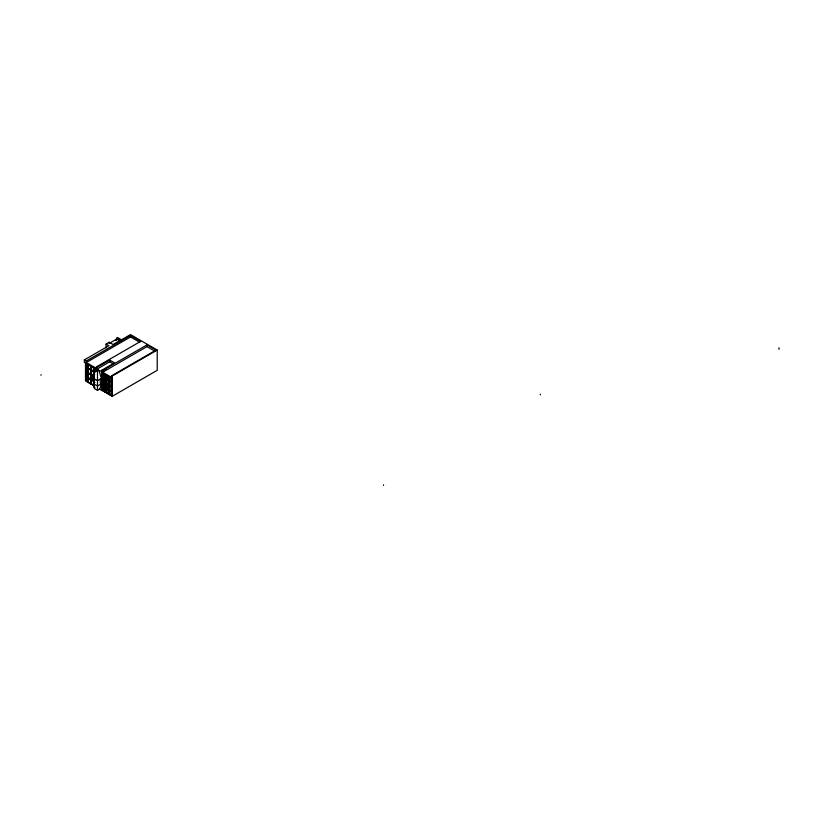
<?xml version="1.0" encoding="UTF-8"?>
<svg xmlns="http://www.w3.org/2000/svg" width="820" height="820" viewBox="0 0 820 820"><rect width="100%" height="100%" fill="white"/><g stroke="black" fill="none" stroke-linecap="round" stroke-linejoin="round"><path stroke-width="1.23" d="M106.057 347.864L106.057 344.062L109.162 342.268L113.006 344.492L120.704 340.054L120.704 341.212M116.85 339.562L115.374 340.423L116.85 339.562L117.434 337.491L121.442 339.808L130.482 334.601L157.225 350.037L157.225 370.312L112.258 396.275L101.998 390.361L99.374 389.264L97.488 390.361L94.905 388.875A9.819 5.668 -60 0 1 93.644 383.791A7.195 4.151 -60 0 0 92.814 377.969A28.126 16.246 -60 0 0 94.495 372.526A3.393 1.958 -60 0 1 96.78 369.256L109.695 361.784L109.695 360.052L114.544 362.85L101.998 370.086L101.998 390.361M93.982 385.728L85.505 380.839L85.505 362.963L84.337 362.286L84.337 359.888L108.896 345.702L106.057 344.062M84.337 359.888L86.254 360.995L130.554 335.421L140.753 341.304L96.452 366.878L96.452 368.426L86.254 362.542L130.554 336.958L139.728 342.258M86.674 363.916L87.965 364.469L87.791 367.995L86.674 367.35L86.674 363.916L87.965 364.469M88.15 364.777L90.897 366.161L90.733 369.687L88.15 368.2L88.15 364.777L90.897 366.161M86.674 367.35L87.965 367.903M86.674 367.729L87.965 368.272L87.791 372.639L86.674 371.983L86.674 367.729L87.965 368.272M88.15 368.2L90.897 369.594M91.03 366.437L93.675 367.77L93.511 371.296L91.03 369.861L91.03 366.437L93.675 367.77M88.15 368.58L90.897 369.974L90.733 374.33L88.15 372.844L88.15 368.58L90.897 369.974M86.674 371.983L87.965 372.536M93.962 367.934C94.915 377.671 91.266 363.69 96.155 369.195L96.155 371.481M91.03 369.861L93.675 371.193M86.674 372.464L87.965 373.018L87.791 377.538L86.674 376.892L86.674 372.464L87.965 373.018M91.03 370.24L93.675 371.573L93.511 375.929L91.03 374.504L91.03 370.24L93.675 371.573M96.452 366.878L97.149 367.288L109.695 360.052M88.15 372.844L90.897 374.227M88.15 373.315L90.897 374.709L90.733 379.229L88.15 377.743L88.15 373.315L90.897 374.709M93.798 368.036L96.155 369.195M86.674 376.892L87.965 377.446M91.03 374.504L93.675 375.837M87.965 381.864C85.669 382.058 85.669 375.427 87.965 377.846L87.791 381.966L86.254 381.074L86.254 360.995M91.03 374.976L93.675 376.308L93.511 380.839L91.03 379.404L91.03 374.976L93.675 376.308M86.674 377.292L87.965 377.846M88.15 377.743L90.897 379.137M88.15 378.143L90.897 379.537L90.733 383.657L88.15 382.171L88.15 378.143L90.897 379.537M102.674 370.476L146.985 344.902L156.015 350.109L111.704 375.693L111.704 395.773L102.674 390.556L102.674 370.476L101.998 370.086M93.962 376.001L93.962 371.737L93.962 374.935M93.962 376.482L93.962 380.91M96.78 369.256L101.998 371.829M104.089 370.619L106.18 369.41M155.011 351.267L146.985 346.635L102.674 372.218L111.704 377.425M91.03 379.404L93.675 380.736M91.03 379.803L93.675 381.136L93.511 385.267L91.03 383.832L91.03 379.803L93.675 381.136M88.15 382.171L90.897 383.565M111.54 395.23C108.414 395.599 108.414 388.075 111.54 391.724L111.376 395.322L103.176 390.597L103.176 373.797L104.468 374.351C105.677 380.213 100.317 374.781 104.468 377.231M104.468 374.351L104.304 377.323M104.98 374.637L104.806 377.62L106.61 378.461L106.61 375.58L104.98 374.637L104.98 377.518L106.61 378.461M91.03 383.832L93.675 385.164M104.468 377.733L103.176 377.179L104.468 377.733L104.468 382.263L103.176 381.71L104.468 382.263M97.488 390.361L97.488 369.666A3.393 1.958 60 0 1 99.794 372.926A28.126 16.246 60 0 0 101.465 378.368L97.488 380.664L92.814 377.969M106.61 375.58L106.436 378.563M106.877 375.929L109.296 377.128L109.132 380.111L106.877 378.819L107.051 375.837M106.877 379.322L109.296 380.521L109.132 385.144L104.806 382.653L104.806 378.122L106.61 378.963L106.436 383.596L106.61 378.963M93.962 385.328L93.962 381.31L93.962 383.319M109.296 377.128L109.132 380.111M106.877 378.819L109.296 380.019M109.665 377.343L109.501 380.326L111.54 381.31L111.54 378.43L109.665 377.343L109.665 380.234L111.54 381.31M111.704 375.693L112.258 376.011L157.225 350.037M104.468 382.991L103.176 382.438L104.468 382.991L104.468 387.06L103.176 386.517L104.468 387.06M101.465 378.368A7.195 4.151 60 0 0 100.635 384.19L97.488 386.015L93.644 383.791M103.176 373.797L111.54 378.43M104.806 382.653L106.61 383.493M104.806 378.122L109.296 380.521M104.806 383.381L106.61 384.221L106.61 388.301L106.436 384.313L104.806 383.381L104.806 387.45L111.376 391.242L111.54 387.071C108.312 383.319 108.312 391.519 111.54 391.15M109.501 380.828L111.54 381.812L111.376 386.445L109.501 385.359L109.501 380.828L111.54 381.812M109.296 385.769L106.877 384.57L109.296 385.769L109.132 389.951L109.132 385.871M104.468 387.645C102.602 382.028 105.38 397.997 104.304 387.737M104.806 387.45L106.61 388.301M104.806 388.034L106.61 388.875L106.436 392.472L106.436 388.967L104.806 388.034L104.806 391.529L106.61 392.38M109.501 385.359L111.54 386.343M103.176 390.597L104.468 391.14M109.296 390.422L106.877 389.223L109.296 390.422L109.132 394.02L109.132 390.525M111.54 387.071L109.501 386.087M111.54 391.724L109.501 390.74M116.85 337.83L120.704 340.054M119.74 340.648L116.85 338.988L109.162 343.426L109.162 342.268M109.695 361.784L113.57 364.029M109.296 385.051L106.877 383.852L107.051 379.219M109.296 389.848L106.877 388.649L107.051 384.477M109.296 393.928L106.877 392.729L107.051 389.131M779 347.762L779 349.299M540.37 394.276L540.37 394.861M383.534 484.825L383.534 485.399M146.985 344.902L146.985 346.635M130.554 335.421L130.554 336.958M112.258 376.011L112.258 396.275M111.376 378.522L111.376 395.322M109.665 380.736L109.665 385.267M109.665 385.994L109.665 390.064M109.665 390.638L109.665 394.143M109.132 380.613L109.132 385.144M104.98 378.03L104.98 382.561M104.98 383.278L104.98 387.358M104.98 387.932L104.98 391.437M104.304 377.825L104.304 382.356M104.304 383.083L104.304 387.163M103.351 373.694L103.351 376.585M103.351 377.087L103.351 381.618M103.351 382.345L103.351 386.415M103.351 386.989L103.351 390.494M101.629 372.034L101.629 390.576M97.149 367.288L97.149 369.031M95.981 369.297L95.981 371.583M93.511 367.862L93.511 371.296M93.511 371.665L93.511 375.929M93.511 376.411L93.511 380.839M93.511 381.238L93.511 385.267M91.194 366.335L91.194 369.769M91.194 370.138L91.194 374.402M91.194 374.883L91.194 379.311M91.194 379.711L91.194 383.739M90.733 366.263L90.733 369.687M90.733 370.066L90.733 374.33M90.733 374.801L90.733 379.229M90.733 379.629L90.733 383.657M88.324 364.674L88.324 368.108M88.324 368.487L88.324 372.741M88.324 373.223L88.324 377.651M88.324 378.051L88.324 382.079M87.791 364.572L87.791 367.995M87.791 368.375L87.791 372.639M87.791 373.11L87.791 377.538M87.791 377.938L87.791 381.966M86.838 363.824L86.838 367.247M86.838 367.627L86.838 371.89M86.838 372.372L86.838 376.79M86.838 377.2L86.838 381.218M41 374.648L41 375.232M100.635 384.19A9.819 5.668 60 0 1 99.374 389.264M95.335 371.952A1.548 0.892 -60 0 1 96.709 369.933M94.669 374.361A14.422 8.323 -60 0 1 94.413 375.16M93.808 376.749A14.422 8.323 -60 0 1 93.46 377.538A2.839 1.64 -60 0 0 94.013 377.405M93.992 378.768A9.819 5.668 -60 0 0 93.46 378.266A11.746 6.775 -60 0 1 93.829 378.409M94.433 379.404A9.819 5.668 -60 0 1 94.771 380.152M94.648 387.973A7.124 4.11 -60 0 1 94.054 386.425M94.279 383.309A7.124 4.11 -60 0 1 94.648 382.181A5.022 2.901 -60 0 0 94.689 382.755M94.741 387.788A8.026 4.633 -60 0 1 94.536 386.681"/></g></svg>
